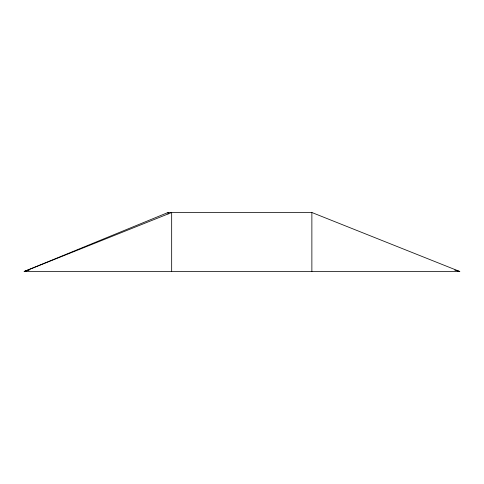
<?xml version="1.0" encoding="UTF-8"?>
<svg xmlns="http://www.w3.org/2000/svg" width="484" height="484" viewBox="0 0 484 484"><rect width="100%" height="100%" fill="white"/><g stroke="black" fill="none" stroke-linecap="round" stroke-linejoin="round"><path stroke-width="0.73" d="M29.288 270.084L24.2 271.494L168.033 212.506L311.871 212.506L459.8 271.494L24.2 271.494L171.669 212.506L171.669 271.494M24.2 271.494L27.104 270.671M454.7 270.084L459.8 271.494M311.871 212.506L311.871 271.494M168.033 212.506L168.033 214.019"/></g></svg>
